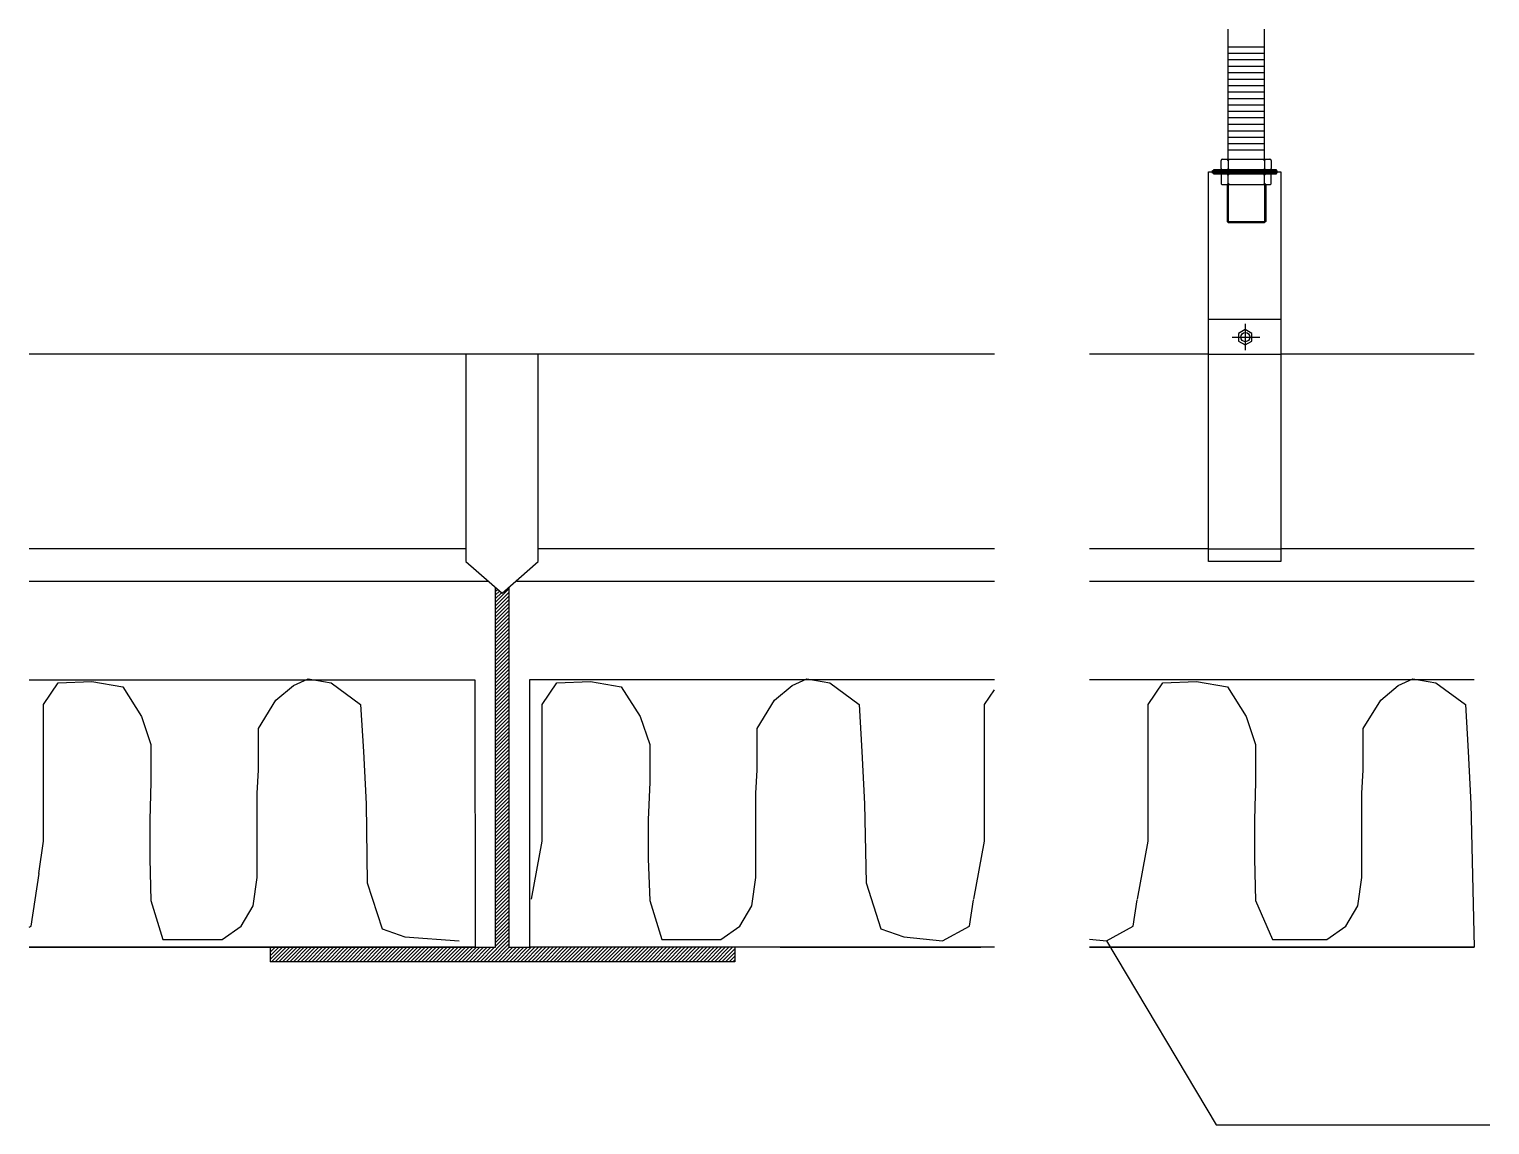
# Model space of a CAD drawing. Header units: metres. Extents: x 2161 to 8647, y 1356 to 2951.
# Drawn here: x 2161.3 to 2231.8, y 1375.1 to 1428 of the extents above; entities that cross this region are included whole.
import ezdxf

# ---------------------------------------------------------------- set-up
doc = ezdxf.new("R2010")
doc.units = ezdxf.units.M
doc.layers.add('图层1', color=7, linetype='Continuous')

msp = doc.modelspace()

# ---------------------------------------------------------------- hatches: boundary and pattern name
h = msp.add_hatch()
h.set_pattern_fill('SOLID')
h.paths.add_polyline_path([(2219.13, 1421.72), (2219.19, 1421.66), (2219.25, 1421.72)])
h = msp.add_hatch()
h.set_pattern_fill('SOLID')
h.paths.add_polyline_path([(2221, 1421.72), (2220.89, 1421.72), (2220.94, 1421.66)])
h = msp.add_hatch()
h.set_pattern_fill('SOLID')
h.paths.add_polyline_path([(2219.25, 1421.21), (2219.13, 1421.21), (2219.19, 1421.27)])
h = msp.add_hatch()
h.set_pattern_fill('SOLID')
h.paths.add_polyline_path([(2219.25, 1421.01), (2219.13, 1421.01), (2219.19, 1420.95)])
h = msp.add_hatch()
h.set_pattern_fill('SOLID')
h.paths.add_polyline_path([(2221, 1421.21), (2220.89, 1421.21), (2220.94, 1421.27)])
h = msp.add_hatch()
h.set_pattern_fill('SOLID')
h.paths.add_polyline_path([(2221, 1421.01), (2220.89, 1421.01), (2220.94, 1420.95)])
h = msp.add_hatch()
h.set_pattern_fill('SOLID')
h.paths.add_polyline_path([(2219.25, 1420.5), (2219.19, 1420.56), (2219.13, 1420.5)])
h = msp.add_hatch()
h.set_pattern_fill('SOLID')
h.paths.add_polyline_path([(2221, 1420.5), (2220.89, 1420.5), (2220.94, 1420.56)])
h = msp.add_hatch()
h.set_pattern_fill('SOLID')
h.paths.add_polyline_path([(2184.46, 1401.07), (2184.11, 1400.76), (2183.8, 1401.03), (2183.8, 1383.66), (2182.81, 1383.66), (2182.81, 1383.66), (2172.91, 1383.66), (2172.91, 1382.96), (2195.35, 1382.96), (2195.35, 1383.66), (2185.45, 1383.66), (2184.46, 1383.66)])

# ---------------------------------------------------------------- linework, layer by layer
for p, q in [((2219.19, 1421.72), (2219.19, 1428)), ((2220.94, 1421.72), (2220.94, 1428)), ((2219.19, 1427.15), (2220.94, 1427.15)), ((2219.19, 1426.84), (2220.94, 1426.84)), ((2219.19, 1426.53), (2220.94, 1426.53)), ((2219.19, 1426.22), (2220.94, 1426.22)), ((2219.19, 1425.91), (2220.94, 1425.91)), ((2219.19, 1425.59), (2220.94, 1425.59)), ((2219.19, 1425.28), (2220.94, 1425.28)), ((2219.19, 1424.97), (2220.94, 1424.97)), ((2219.19, 1424.66), (2220.94, 1424.66)), ((2219.19, 1424.35), (2220.94, 1424.35)), ((2219.19, 1424.04), (2220.94, 1424.04)), ((2219.19, 1423.73), (2220.94, 1423.73)), ((2219.19, 1423.41), (2220.94, 1423.41)), ((2219.19, 1423.1), (2220.94, 1423.1)), ((2219.19, 1422.79), (2220.94, 1422.79)), ((2219.19, 1422.48), (2220.94, 1422.48)), ((2218.84, 1421.27), (2218.84, 1421.66)), ((2218.9, 1421.72), (2220.07, 1421.72)), ((2219.19, 1421.66), (2219.13, 1421.72)), ((2219.19, 1422.17), (2220.94, 1422.17)), ((2219.19, 1421.66), (2219.25, 1421.72)), ((2219.19, 1421.66), (2219.19, 1421.27)), ((2220.07, 1421.72), (2221.2, 1421.72)), ((2220.94, 1421.66), (2220.89, 1421.72)), ((2220.94, 1421.72), (2220.94, 1421.27)), ((2220.94, 1421.66), (2221, 1421.72)), ((2220.94, 1421.66), (2220.94, 1421.27)), ((2221.26, 1421.66), (2221.26, 1421.27)), ((2218.84, 1420.95), (2218.84, 1420.56)), ((2220.07, 1421.21), (2218.9, 1421.21)), ((2220.07, 1421.01), (2218.9, 1421.01)), ((2219.19, 1421.27), (2219.13, 1421.21)), ((2219.19, 1420.95), (2219.13, 1421.01)), ((2219.19, 1421.27), (2219.25, 1421.21)), ((2219.19, 1420.95), (2219.25, 1421.01)), ((2219.19, 1420.56), (2219.19, 1420.95)), ((2221.2, 1421.21), (2220.07, 1421.21)), ((2221.2, 1421.01), (2220.07, 1421.01)), ((2220.94, 1421.27), (2220.89, 1421.21)), ((2220.94, 1420.95), (2220.89, 1421.01)), ((2220.94, 1421.27), (2221, 1421.21)), ((2220.94, 1420.95), (2221, 1421.01)), ((2220.94, 1420.5), (2220.94, 1420.95)), ((2220.94, 1420.56), (2220.94, 1420.95)), ((2221.26, 1420.56), (2221.26, 1420.95)), ((2218.9, 1420.5), (2220.07, 1420.5)), ((2219.19, 1420.56), (2219.13, 1420.5)), ((2219.13, 1420.5), (2219.13, 1418.72)), ((2219.18, 1420.5), (2219.18, 1420.5)), ((2219.18, 1420.5), (2219.18, 1418.72)), ((2219.19, 1420.56), (2219.25, 1420.5)), ((2220.07, 1420.5), (2221.2, 1420.5)), ((2220.94, 1420.56), (2220.89, 1420.5)), ((2220.94, 1420.56), (2221, 1420.5)), ((2220.94, 1420.5), (2220.94, 1418.72)), ((2221, 1420.5), (2221, 1418.72)), ((2219.13, 1418.72), (2219.18, 1418.66)), ((2219.18, 1418.72), (2220.94, 1418.72)), ((2219.18, 1418.66), (2220.94, 1418.66)), ((2221, 1418.72), (2220.94, 1418.66)), ((2218.24, 1413.99), (2221.73, 1413.99)), ((2219.37, 1413.13), (2220.71, 1413.13)), ((2220.01, 1413.77), (2220.01, 1412.5)), ((2207.9, 1412.31), (2161.27, 1412.31)), ((2182.36, 1412.31), (2182.36, 1402.29)), ((2185.85, 1402.3), (2185.85, 1412.31)), ((2218.24, 1412.31), (2212.49, 1412.31)), ((2231.06, 1412.31), (2221.73, 1412.31)), ((2182.33, 1402.9), (2161.27, 1402.9)), ((2207.9, 1402.9), (2185.82, 1402.9)), ((2218.24, 1402.9), (2212.49, 1402.9)), ((2231.06, 1402.9), (2221.73, 1402.9)), ((2182.36, 1402.29), (2184.11, 1400.76)), ((2184.11, 1400.76), (2185.85, 1402.3)), ((2161.27, 1401.35), (2183.45, 1401.35)), ((2184.83, 1401.35), (2207.9, 1401.35)), ((2212.49, 1401.35), (2231.06, 1401.35)), ((2183.8, 1383.66), (2183.8, 1401.03)), ((2184.46, 1383.66), (2184.46, 1401.07)), ((2161.96, 1395.39), (2162.67, 1396.43)), ((2162.67, 1396.43), (2164.29, 1396.5)), ((2164.29, 1396.5), (2165.79, 1396.24)), ((2165.79, 1396.24), (2166.7, 1394.81)), ((2173.19, 1395.59), (2174.03, 1396.3)), ((2174.03, 1396.3), (2174.75, 1396.63)), ((2174.75, 1396.63), (2175.85, 1396.43)), ((2175.85, 1396.43), (2177.28, 1395.39)), ((2186.04, 1395.39), (2186.76, 1396.43)), ((2186.76, 1396.43), (2188.38, 1396.5)), ((2188.38, 1396.5), (2189.87, 1396.24)), ((2189.87, 1396.24), (2190.78, 1394.81)), ((2197.27, 1395.59), (2198.12, 1396.3)), ((2198.12, 1396.3), (2198.83, 1396.63)), ((2198.83, 1396.63), (2199.94, 1396.43)), ((2199.94, 1396.43), (2201.36, 1395.39)), ((2212.49, 1396.59), (2231.06, 1396.59)), ((2215.32, 1395.39), (2216.03, 1396.43)), ((2216.03, 1396.43), (2217.66, 1396.5)), ((2217.66, 1396.5), (2219.15, 1396.24)), ((2219.15, 1396.24), (2220.06, 1394.81)), ((2226.55, 1395.59), (2227.39, 1396.3)), ((2227.39, 1396.3), (2228.11, 1396.63)), ((2228.11, 1396.63), (2229.21, 1396.43)), ((2229.21, 1396.43), (2230.64, 1395.39)), ((2172.34, 1394.23), (2173.19, 1395.59)), ((2196.43, 1394.23), (2197.27, 1395.59)), ((2207.41, 1395.39), (2207.9, 1396.1)), ((2225.71, 1394.23), (2226.55, 1395.59)), ((2161.96, 1388.78), (2161.96, 1395.39)), ((2166.7, 1394.81), (2167.15, 1393.45)), ((2177.28, 1395.39), (2177.41, 1393.12)), ((2186.04, 1388.78), (2186.04, 1395.39)), ((2190.78, 1394.81), (2191.24, 1393.45)), ((2201.36, 1395.39), (2201.49, 1393.12)), ((2207.41, 1388.78), (2207.41, 1395.39)), ((2215.32, 1388.78), (2215.32, 1395.39)), ((2220.06, 1394.81), (2220.51, 1393.45)), ((2230.64, 1395.39), (2230.77, 1393.12)), ((2172.34, 1393.58), (2172.34, 1394.23)), ((2196.43, 1393.58), (2196.43, 1394.23)), ((2225.71, 1393.58), (2225.71, 1394.23)), ((2167.15, 1393.45), (2167.15, 1391.63)), ((2172.34, 1392.22), (2172.34, 1393.58)), ((2191.24, 1393.45), (2191.24, 1391.63)), ((2196.43, 1392.22), (2196.43, 1393.58)), ((2220.51, 1393.45), (2220.51, 1391.63)), ((2225.71, 1392.22), (2225.71, 1393.58)), ((2177.41, 1393.12), (2177.54, 1390.59)), ((2201.49, 1393.12), (2201.62, 1390.59)), ((2230.77, 1393.12), (2230.9, 1390.59)), ((2172.28, 1391.11), (2172.34, 1392.22)), ((2196.37, 1391.11), (2196.43, 1392.22)), ((2225.64, 1391.11), (2225.71, 1392.22)), ((2167.15, 1391.63), (2167.09, 1389.82)), ((2191.24, 1391.63), (2191.17, 1389.82)), ((2220.51, 1391.63), (2220.45, 1389.82)), ((2172.28, 1389.43), (2172.28, 1391.11)), ((2177.54, 1390.59), (2177.6, 1386.77)), ((2196.37, 1389.43), (2196.37, 1391.11)), ((2201.62, 1390.59), (2201.69, 1386.77)), ((2225.64, 1389.43), (2225.64, 1391.11)), ((2230.9, 1390.59), (2231.06, 1383.66)), ((2167.09, 1389.82), (2167.09, 1387.93)), ((2172.28, 1388.45), (2172.28, 1389.43)), ((2191.17, 1389.82), (2191.17, 1387.93)), ((2196.37, 1388.45), (2196.37, 1389.43)), ((2220.45, 1389.82), (2220.45, 1387.93)), ((2225.64, 1388.45), (2225.64, 1389.43)), ((2161.73, 1387.22), (2161.96, 1388.78)), ((2172.28, 1387.03), (2172.28, 1388.45)), ((2185.53, 1385.99), (2186.04, 1388.78)), ((2196.37, 1387.03), (2196.37, 1388.45)), ((2206.89, 1385.99), (2207.41, 1388.78)), ((2214.8, 1385.99), (2215.32, 1388.78)), ((2225.64, 1387.03), (2225.64, 1388.45)), ((2167.09, 1387.93), (2167.15, 1385.92)), ((2191.17, 1387.93), (2191.24, 1385.92)), ((2220.45, 1387.93), (2220.51, 1385.92)), ((2161.37, 1384.69), (2161.75, 1387.22)), ((2172.08, 1385.66), (2172.28, 1387.03)), ((2196.17, 1385.66), (2196.37, 1387.03)), ((2225.45, 1385.66), (2225.64, 1387.03)), ((2177.6, 1386.77), (2178.32, 1384.56)), ((2201.69, 1386.77), (2202.4, 1384.56)), ((2167.15, 1385.92), (2167.73, 1384.04)), ((2171.5, 1384.69), (2172.08, 1385.66)), ((2191.24, 1385.92), (2191.82, 1384.04)), ((2195.59, 1384.69), (2196.17, 1385.66)), ((2206.69, 1384.69), (2206.88, 1385.96)), ((2214.59, 1384.69), (2214.79, 1385.96)), ((2220.51, 1385.92), (2221.33, 1384.04)), ((2224.86, 1384.69), (2225.45, 1385.66)), ((2161.27, 1384.64), (2161.37, 1384.69)), ((2170.59, 1384.04), (2171.5, 1384.69)), ((2178.32, 1384.56), (2179.42, 1384.17)), ((2194.68, 1384.04), (2195.59, 1384.69)), ((2202.4, 1384.56), (2203.51, 1384.17)), ((2205.39, 1383.98), (2206.69, 1384.69)), ((2213.3, 1383.98), (2214.59, 1384.69)), ((2223.95, 1384.04), (2224.86, 1384.69)), ((2161.27, 1383.66), (2183.8, 1383.66)), ((2167.73, 1384.04), (2169.23, 1384.04)), ((2169.23, 1384.04), (2170.59, 1384.04)), ((2172.91, 1383.66), (2172.91, 1382.96)), ((2173.61, 1383.66), (2183.8, 1383.66)), ((2179.42, 1384.17), (2182.03, 1383.98)), ((2184.46, 1383.66), (2185.45, 1383.66)), ((2191.82, 1384.04), (2193.32, 1384.04)), ((2193.32, 1384.04), (2194.68, 1384.04)), ((2195.35, 1383.66), (2195.35, 1382.96)), ((2197.54, 1383.66), (2207.24, 1383.66)), ((2203.51, 1384.17), (2205.39, 1383.98)), ((2212.49, 1384.06), (2213.3, 1383.98)), ((2212.49, 1383.66), (2215.15, 1383.66)), ((2212.49, 1383.66), (2231.06, 1383.66)), ((2231.06, 1383.66), (2212.49, 1383.66)), ((2213.3, 1383.98), (2218.6, 1375.09)), ((2215.15, 1383.66), (2215.15, 1383.66)), ((2221.33, 1384.04), (2222.59, 1384.04)), ((2222.59, 1384.04), (2223.95, 1384.04)), ((2226.81, 1383.66), (2231.06, 1383.66)), ((2195.35, 1382.96), (2172.91, 1382.96)), ((2218.6, 1375.09), (2231.82, 1375.09))]:
    msp.add_line(p, q)
for points in [[(2221.73, 1402.3), (2218.24, 1402.3), (2218.24, 1421.12), (2221.73, 1421.12)], [(2218.24, 1421.12), (2221.73, 1421.12), (2221.73, 1421.1), (2218.24, 1421.1)], [(2218.43, 1421.18), (2221.54, 1421.18), (2221.54, 1421.12), (2218.43, 1421.12)], [(2218.43, 1421.1), (2221.54, 1421.1), (2221.54, 1421.04), (2218.43, 1421.04)], [(2218.48, 1421.18), (2221.52, 1421.18), (2221.52, 1421.21), (2218.48, 1421.21)], [(2218.48, 1421.01), (2221.52, 1421.01), (2221.52, 1421.04), (2218.48, 1421.04)], [(2218.53, 1421.18), (2221.46, 1421.18), (2221.46, 1421.18), (2218.53, 1421.18)], [(2220.01, 1412.76), (2220.33, 1412.94), (2220.33, 1413.31), (2220.01, 1413.5), (2219.69, 1413.31), (2219.69, 1412.94)]]:
    msp.add_lwpolyline(points, close=True)
for points in [[(2161.27, 1396.58), (2182.8, 1396.58), (2182.81, 1383.66), (2161.27, 1383.66)], [(2207.9, 1383.66), (2185.45, 1383.66), (2185.45, 1396.59), (2207.9, 1396.59)]]:
    msp.add_lwpolyline(points)
msp.add_circle((2220.01, 1413.13), 0.22)
for centre, start, end in [((2218.9, 1421.66), 88.37, 180.67), ((2221.2, 1421.66), 359.33, 91.63), ((2218.9, 1421.27), 179.33, 271.63), ((2218.9, 1420.95), 88.37, 180.67), ((2221.2, 1421.27), 268.37, 0.67), ((2221.2, 1420.95), 359.33, 91.63), ((2218.9, 1420.56), 179.33, 271.63), ((2221.2, 1420.56), 268.37, 0.67)]:
    msp.add_arc(centre, 0.06, start, end)
at = {"layer": '图层1'}
for p, q in [((2218.24, 1412.31), (2221.73, 1412.31)), ((2218.24, 1402.9), (2221.73, 1402.9))]:
    msp.add_line(p, q, dxfattribs=at)

doc.saveas('drawing.dxf')
